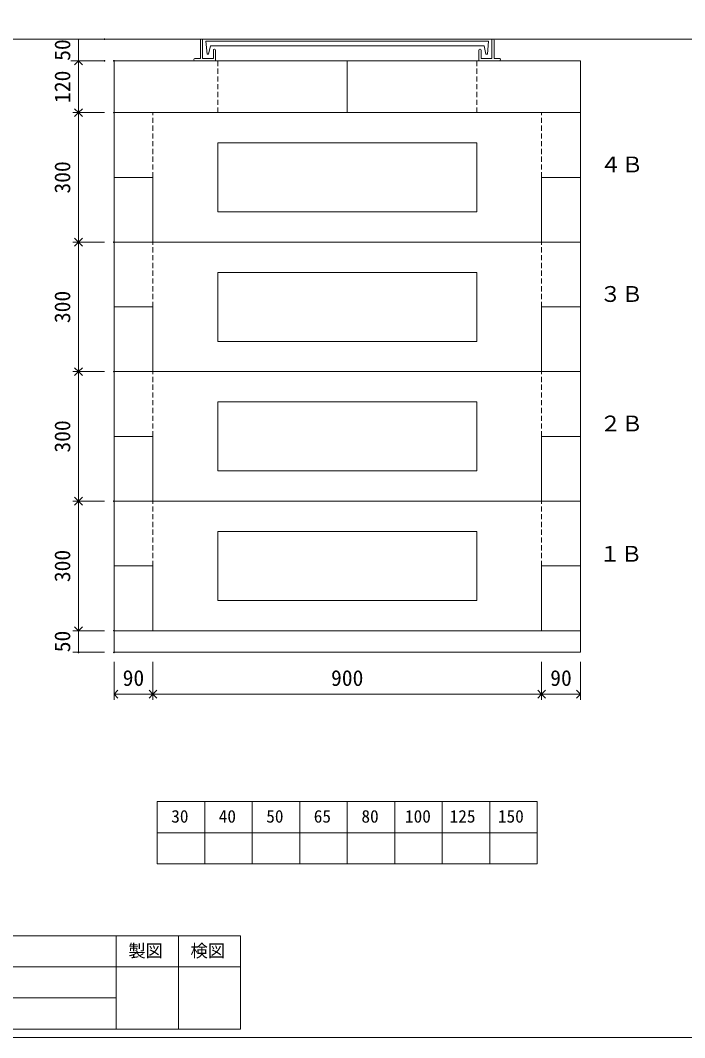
# Model space of a CAD drawing. Units: millimetres, scale not verified. Extents: x -4890 to 18490, y -2302 to 2302.
# Drawn here: x 308 to 1846, y -1973 to 384 of the extents above; entities that cross this region are included whole.
import ezdxf
from ezdxf.enums import TextEntityAlignment as Align

# ---------------------------------------------------------------- set-up
doc = ezdxf.new("R2010")
doc.units = ezdxf.units.MM
doc.header["$LTSCALE"] = 10
doc.header["$PDMODE"] = 32
doc.header["$PDSIZE"] = 2
doc.linetypes.add('DASHED1', pattern=[1.8, 1.2, -0.6])
doc.linetypes.add('USER2', pattern=[50.8, 31.75, -6.35, 6.35, -6.35])
for name, color, linetype, lineweight in [('0-1_Defpoints', 7, 'USER2', 5), ('0-2_waku', 7, 'Continuous', 18), ('0-3_gaikei', 7, 'Continuous', 18), ('0-4_kakure', 7, 'DASHED1', 5), ('0-5_sunpou', 7, 'Continuous', 5), ('0-8_uchigawa', 6, 'Continuous', 18), ('0-A_futa', 3, 'Continuous', 18), ('0-B_GL', 4, 'Continuous', 18), ('0-D_文字１', 7, 'Continuous', 18)]:
    doc.layers.add(name, color=color, linetype=linetype, lineweight=lineweight)
doc.styles.add('ＭＳ ゴシック', font='')
doc.styles.get('ＭＳ ゴシック').set_extended_font_data('MS Gothic')

# ---------------------------------------------------------------- blocks, each defined once
blk = doc.blocks.new('_Open90')
at = {"layer": '0-5_sunpou'}
blk.add_line((0, 0), (-1, 0), dxfattribs=at)
blk.add_lwpolyline([(-0.5, 0.5), (0, 0), (-0.5, -0.5)], dxfattribs=at)
blk = doc.blocks.new('D57')
at = {"layer": '0-1_Defpoints'}
for p in [(1972.32, 2492.03), (1889.96, 2372.03), (1972.32, 2372.03)]:
    blk.add_point(p, dxfattribs=at)
at = {"layer": '0-5_sunpou'}
for p, q in [((1950.32, 2492.03), (1876.96, 2492.03)), ((1889.96, 2474.03), (1889.96, 2390.03)), ((1950.32, 2372.03), (1876.96, 2372.03))]:
    blk.add_line(p, q, dxfattribs=at)
at = {"layer": '0-5_sunpou', "xscale": 18, "yscale": 18}
for p, rotation in [((1889.96, 2492.03), 90), ((1889.96, 2372.03), 270)]:
    blk.add_blockref('_Open90', p, dxfattribs=dict(at, rotation=rotation))
at = {"layer": '0-5_sunpou', "style": 'ＭＳ ゴシック'}
blk.add_text('120', height=36.66, rotation=90, dxfattribs=at).set_placement((1881.96, 2394.53), align=Align.BOTTOM_LEFT)
blk = doc.blocks.new('D58')
at = {"layer": '0-1_Defpoints'}
for p in [(1972.32, 2492.03), (1889.96, 2372.03), (1972.32, 2372.03)]:
    blk.add_point(p, dxfattribs=at)
at = {"layer": '0-5_sunpou'}
for p, q in [((1950.32, 2492.03), (1876.96, 2492.03)), ((1889.96, 2474.03), (1889.96, 2390.03)), ((1950.32, 2372.03), (1876.96, 2372.03))]:
    blk.add_line(p, q, dxfattribs=at)
at = {"layer": '0-5_sunpou', "xscale": 18, "yscale": 18}
for p, rotation in [((1889.96, 2492.03), 90), ((1889.96, 2372.03), 270)]:
    blk.add_blockref('_Open90', p, dxfattribs=dict(at, rotation=rotation))
at = {"layer": '0-5_sunpou', "style": 'ＭＳ ゴシック'}
blk.add_text('120', height=36.66, rotation=90, dxfattribs=at).set_placement((1881.96, 2394.53), align=Align.BOTTOM_LEFT)
blk = doc.blocks.new('D59')
at = {"layer": '0-1_Defpoints'}
for p in [(1972.32, 2072.03), (1889.96, 1772.03), (1972.32, 1772.03)]:
    blk.add_point(p, dxfattribs=at)
at = {"layer": '0-5_sunpou'}
for p, q in [((1950.32, 2072.03), (1876.96, 2072.03)), ((1889.96, 2054.03), (1889.96, 1790.03)), ((1950.32, 1772.03), (1876.96, 1772.03))]:
    blk.add_line(p, q, dxfattribs=at)
at = {"layer": '0-5_sunpou', "xscale": 18, "yscale": 18}
for p, rotation in [((1889.96, 2072.03), 90), ((1889.96, 1772.03), 270)]:
    blk.add_blockref('_Open90', p, dxfattribs=dict(at, rotation=rotation))
at = {"layer": '0-5_sunpou', "style": 'ＭＳ ゴシック'}
blk.add_text('300', height=36.66, rotation=90, dxfattribs=at).set_placement((1881.96, 1884.53), align=Align.BOTTOM_LEFT)
blk = doc.blocks.new('D60')
at = {"layer": '0-1_Defpoints'}
for p in [(1972.32, 1772.03), (1889.96, 1472.03), (1972.32, 1472.03)]:
    blk.add_point(p, dxfattribs=at)
at = {"layer": '0-5_sunpou'}
for p, q in [((1950.32, 1772.03), (1876.96, 1772.03)), ((1889.96, 1754.03), (1889.96, 1490.03)), ((1950.32, 1472.03), (1876.96, 1472.03))]:
    blk.add_line(p, q, dxfattribs=at)
at = {"layer": '0-5_sunpou', "xscale": 18, "yscale": 18}
for p, rotation in [((1889.96, 1772.03), 90), ((1889.96, 1472.03), 270)]:
    blk.add_blockref('_Open90', p, dxfattribs=dict(at, rotation=rotation))
at = {"layer": '0-5_sunpou', "style": 'ＭＳ ゴシック'}
blk.add_text('300', height=36.66, rotation=90, dxfattribs=at).set_placement((1881.96, 1584.53), align=Align.BOTTOM_LEFT)
blk = doc.blocks.new('D61')
at = {"layer": '0-1_Defpoints'}
for p in [(1972.32, 1472.03), (1889.96, 1172.03), (1972.32, 1172.03)]:
    blk.add_point(p, dxfattribs=at)
at = {"layer": '0-5_sunpou'}
for p, q in [((1950.32, 1472.03), (1876.96, 1472.03)), ((1889.96, 1454.03), (1889.96, 1190.03)), ((1950.32, 1172.03), (1876.96, 1172.03))]:
    blk.add_line(p, q, dxfattribs=at)
at = {"layer": '0-5_sunpou', "xscale": 18, "yscale": 18}
for p, rotation in [((1889.96, 1472.03), 90), ((1889.96, 1172.03), 270)]:
    blk.add_blockref('_Open90', p, dxfattribs=dict(at, rotation=rotation))
at = {"layer": '0-5_sunpou', "style": 'ＭＳ ゴシック'}
blk.add_text('300', height=36.66, rotation=90, dxfattribs=at).set_placement((1881.96, 1284.53), align=Align.BOTTOM_LEFT)
blk = doc.blocks.new('D49')
at = {"layer": '0-1_Defpoints'}
for p in [(1950.32, 2542.03), (1889.96, 2492.03), (1950.32, 2492.03)]:
    blk.add_point(p, dxfattribs=at)
at = {"layer": '0-5_sunpou'}
for p, q in [((1928.32, 2542.03), (1876.96, 2542.03)), ((1889.96, 2542.03), (1889.96, 2492.03)), ((1928.32, 2492.03), (1876.96, 2492.03))]:
    blk.add_line(p, q, dxfattribs=at)
at = {"layer": '0-5_sunpou', "style": 'ＭＳ ゴシック'}
blk.add_text('50', height=36.66, rotation=90, dxfattribs=at).set_placement((1881.96, 2492.03), align=Align.BOTTOM_LEFT)
blk = doc.blocks.new('D53')
at = {"layer": '0-1_Defpoints'}
for p in [(1972.32, 2372.03), (1889.96, 2072.03), (1972.32, 2072.03)]:
    blk.add_point(p, dxfattribs=at)
at = {"layer": '0-5_sunpou'}
for p, q in [((1950.32, 2372.03), (1876.96, 2372.03)), ((1889.96, 2354.03), (1889.96, 2090.03)), ((1950.32, 2072.03), (1876.96, 2072.03))]:
    blk.add_line(p, q, dxfattribs=at)
at = {"layer": '0-5_sunpou', "xscale": 18, "yscale": 18}
for p, rotation in [((1889.96, 2372.03), 90), ((1889.96, 2072.03), 270)]:
    blk.add_blockref('_Open90', p, dxfattribs=dict(at, rotation=rotation))
at = {"layer": '0-5_sunpou', "style": 'ＭＳ ゴシック'}
blk.add_text('300', height=36.66, rotation=90, dxfattribs=at).set_placement((1881.96, 2184.53), align=Align.BOTTOM_LEFT)
blk = doc.blocks.new('D71')
at = {"layer": '0-1_Defpoints'}
for p in [(1972.32, 1172.03), (1889.96, 1122.03), (1972.32, 1122.03)]:
    blk.add_point(p, dxfattribs=at)
at = {"layer": '0-5_sunpou'}
for p, q in [((1950.32, 1172.03), (1876.96, 1172.03)), ((1889.96, 1172.03), (1889.96, 1122.03)), ((1950.32, 1122.03), (1876.96, 1122.03))]:
    blk.add_line(p, q, dxfattribs=at)
at = {"layer": '0-5_sunpou', "style": 'ＭＳ ゴシック'}
blk.add_text('50', height=36.66, rotation=90, dxfattribs=at).set_placement((1881.96, 1122.03), align=Align.BOTTOM_LEFT)

msp = doc.modelspace()

# ---------------------------------------------------------------- linework, layer by layer
at = {"layer": '0-2_waku'}
for p, q in [((625, -1426.18), (625, -1570.18)), ((625, -1426.18), (625, -1570.18)), ((625, -1426.18), (625, -1570.18)), ((625, -1426.18), (625, -1570.18)), ((625, -1426.18), (1505, -1426.18)), ((735, -1426.18), (735, -1570.18)), ((845, -1426.18), (845, -1570.18)), ((845, -1426.18), (845, -1570.18)), ((955, -1426.18), (955, -1570.18)), ((1065, -1426.18), (1065, -1570.18)), ((1175, -1426.18), (1175, -1570.18)), ((1285, -1426.18), (1285, -1570.18)), ((1395, -1426.18), (1395, -1570.18)), ((1505, -1426.18), (1505, -1570.18)), ((625, -1498.18), (1505, -1498.18)), ((625, -1570.18), (1505, -1570.18)), ((-1210, -1736.85), (818, -1736.85)), ((530, -1736.85), (530, -1952.85)), ((530, -1736.85), (530, -1952.85)), ((674, -1736.85), (674, -1952.85)), ((818, -1736.85), (818, -1952.85)), ((-1210, -1808.85), (818, -1808.85)), ((-1210, -1880.85), (530, -1880.85)), ((-1210, -1952.85), (818, -1952.85)), ((-1230, -1972.85), (4890, -1972.85))]:
    msp.add_line(p, q, dxfattribs=at)
msp.add_lwpolyline([(-1230, 2302.15), (-1230, -1972.85), (4890, -1972.85)], dxfattribs=at)
at = {"layer": '0-3_gaikei'}
for p, q in [((525, 289.82), (1605, 289.82)), ((525, 169.82), (525, 289.82)), ((1065, 289.82), (1065, 169.82)), ((1605, 169.82), (1605, 289.82)), ((615, 169.82), (525, 169.82)), ((1605, 169.82), (525, 169.82)), ((1605, 169.82), (525, 169.82)), ((1605, 169.82), (525, 169.82)), ((525, 169.82), (525, 19.82)), ((525, 169.82), (525, 19.82)), ((525, 169.82), (525, 19.82)), ((615, 169.82), (1515, 169.82)), ((1515, 169.82), (1605, 169.82)), ((1605, 169.82), (1605, 19.82)), ((1605, 169.82), (1605, 19.82)), ((1605, 169.82), (1605, 19.82)), ((615, 19.82), (525, 19.82)), ((615, 19.82), (525, 19.82)), ((615, 19.82), (525, 19.82)), ((525, 19.82), (525, -130.18)), ((615, 19.82), (615, -130.18)), ((615, 19.82), (615, -130.18)), ((615, 19.82), (615, -130.18)), ((1605, 19.82), (1515, 19.82)), ((1605, 19.82), (1515, 19.82)), ((1515, 19.82), (1515, -130.18)), ((1515, 19.82), (1515, -130.18)), ((1605, 19.82), (1605, -130.18)), ((525, -130.18), (525, -280.18)), ((525, -130.18), (525, -280.18)), ((525, -130.18), (525, -280.18)), ((1605, -130.18), (525, -130.18)), ((1605, -130.18), (525, -130.18)), ((1605, -130.18), (525, -130.18)), ((1605, -130.18), (525, -130.18)), ((1605, -130.18), (525, -130.18)), ((1605, -130.18), (525, -130.18)), ((1515, -130.18), (615, -130.18)), ((1515, -130.18), (615, -130.18)), ((1515, -130.18), (615, -130.18)), ((1455, -130.18), (675, -130.18)), ((1605, -130.18), (1605, -280.18)), ((1605, -130.18), (1605, -280.18)), ((1605, -130.18), (1605, -280.18)), ((615, -280.18), (525, -280.18)), ((615, -280.18), (525, -280.18)), ((615, -280.18), (525, -280.18)), ((525, -280.18), (525, -430.18)), ((615, -280.18), (615, -430.18)), ((615, -280.18), (615, -430.18)), ((615, -280.18), (615, -430.18)), ((1605, -280.18), (1515, -280.18)), ((1605, -280.18), (1515, -280.18)), ((1515, -280.18), (1515, -430.18)), ((1515, -280.18), (1515, -430.18)), ((1605, -280.18), (1605, -430.18)), ((1605, -430.18), (525, -430.18)), ((1605, -430.18), (525, -430.18)), ((525, -430.18), (525, -580.18)), ((525, -430.18), (525, -580.18)), ((1605, -430.18), (525, -430.18)), ((1605, -430.18), (525, -430.18)), ((1605, -430.18), (525, -430.18)), ((1515, -430.18), (615, -430.18)), ((1515, -430.18), (615, -430.18)), ((1515, -430.18), (615, -430.18)), ((1455, -430.18), (675, -430.18)), ((1605, -430.18), (1605, -580.18)), ((1605, -430.18), (1605, -580.18)), ((615, -580.18), (525, -580.18)), ((615, -580.18), (525, -580.18)), ((615, -580.18), (525, -580.18)), ((525, -580.18), (525, -730.18)), ((615, -580.18), (615, -730.18)), ((615, -580.18), (615, -730.18)), ((615, -580.18), (615, -730.18)), ((1605, -580.18), (1515, -580.18)), ((1605, -580.18), (1515, -580.18)), ((1515, -580.18), (1515, -730.18)), ((1515, -580.18), (1515, -730.18)), ((1515, -580.18), (1515, -730.18)), ((1605, -580.18), (1605, -730.18)), ((525, -730.18), (525, -880.18)), ((525, -730.18), (525, -880.18)), ((525, -730.18), (525, -880.18)), ((1605, -730.18), (525, -730.18)), ((1605, -730.18), (525, -730.18)), ((1605, -730.18), (525, -730.18)), ((1515, -730.18), (615, -730.18)), ((1515, -730.18), (615, -730.18)), ((1515, -730.18), (615, -730.18)), ((1455, -730.18), (675, -730.18)), ((1605, -730.18), (1605, -880.18)), ((1605, -730.18), (1605, -880.18)), ((1605, -730.18), (1605, -880.18)), ((615, -880.18), (525, -880.18)), ((615, -880.18), (525, -880.18)), ((615, -880.18), (525, -880.18)), ((525, -880.18), (525, -1030.18)), ((615, -880.18), (615, -1030.18)), ((615, -880.18), (615, -1030.18)), ((615, -880.18), (615, -1030.18)), ((1515, -880.18), (1515, -1030.18)), ((1515, -880.18), (1515, -1030.18)), ((1515, -880.18), (1515, -1030.18)), ((1605, -880.18), (1515, -880.18)), ((1605, -880.18), (1515, -880.18)), ((1605, -880.18), (1515, -880.18)), ((1605, -880.18), (1605, -1030.18)), ((1605, -1030.18), (525, -1030.18)), ((1605, -1030.18), (525, -1030.18)), ((1605, -1030.18), (525, -1030.18)), ((1605, -1030.18), (525, -1030.18)), ((1605, -1030.18), (525, -1030.18)), ((1605, -1030.18), (525, -1030.18)), ((1605, -1030.18), (525, -1030.18)), ((1605, -1030.18), (525, -1030.18)), ((1605, -1030.18), (525, -1030.18)), ((1605, -1030.18), (525, -1030.18)), ((525, -1080.18), (525, -1030.18)), ((1515, -1030.18), (615, -1030.18)), ((1515, -1030.18), (615, -1030.18)), ((1515, -1030.18), (615, -1030.18)), ((1455, -1030.18), (675, -1030.18)), ((1455, -1030.18), (675, -1030.18)), ((1605, -1080.18), (1605, -1030.18)), ((1605, -1080.18), (525, -1080.18)), ((1605, -1080.18), (525, -1080.18))]:
    msp.add_line(p, q, dxfattribs=at)
for points in [[(1605, 19.82), (1515, 19.82), (1515, -130.18)], [(1605, -280.18), (1515, -280.18), (1515, -430.18)], [(1605, -430.18), (525, -430.18), (525, -580.18)], [(1605, -430.18), (1605, -580.18), (1515, -580.18)]]:
    msp.add_lwpolyline(points, dxfattribs=at)
at = {"layer": '0-4_kakure'}
for p, q in [((765, 169.82), (765, 289.82)), ((1365, 169.82), (1365, 289.82)), ((615, 19.82), (615, 169.82)), ((1515, 19.82), (1515, 169.82)), ((615, -280.18), (615, -130.18)), ((1515, -280.18), (1515, -130.18)), ((615, -580.18), (615, -430.18)), ((1515, -580.18), (1515, -430.18)), ((615, -880.18), (615, -730.18)), ((1515, -880.18), (1515, -730.18))]:
    msp.add_line(p, q, dxfattribs=at)
at = {"layer": '0-5_sunpou'}
for p, q in [((503, 339.82), (425.14, 339.82)), ((503, 289.82), (425.14, 289.82)), ((525, -1102.18), (525, -1190.1)), ((615, -1102.18), (615, -1190.1)), ((615, -1102.18), (615, -1190.1)), ((1515, -1102.18), (1515, -1190.1)), ((1515, -1102.18), (1515, -1190.1)), ((1605, -1102.18), (1605, -1190.1)), ((543, -1177.1), (597, -1177.1)), ((633, -1177.1), (1497, -1177.1)), ((1533, -1177.1), (1587, -1177.1))]:
    msp.add_line(p, q, dxfattribs=at)
at = {"layer": '0-8_uchigawa'}
for p, q in [((765, 99.82), (765, -60.18)), ((1365, 99.82), (765, 99.82)), ((1365, 99.82), (1365, -60.18)), ((1365, 99.82), (1365, -60.18)), ((1365, 99.82), (1365, -60.18)), ((1365, -60.18), (765, -60.18)), ((765, -200.18), (765, -360.18)), ((1365, -200.18), (765, -200.18)), ((1365, -200.18), (1365, -360.18)), ((1365, -200.18), (1365, -360.18)), ((1365, -200.18), (1365, -360.18)), ((1365, -360.18), (765, -360.18)), ((1365, -500.18), (765, -500.18)), ((765, -500.18), (765, -660.18)), ((1365, -500.18), (1365, -660.18)), ((1365, -660.18), (765, -660.18)), ((1365, -800.18), (765, -800.18)), ((765, -800.18), (765, -960.18)), ((1365, -800.18), (1365, -960.18)), ((1365, -960.18), (765, -960.18))]:
    msp.add_line(p, q, dxfattribs=at)
at = {"layer": '0-A_futa'}
for p, q in [((725, 337.82), (725, 294.82)), ((727, 339.82), (730, 339.82)), ((730, 339.82), (730, 294.82)), ((737.81, 335.32), (1392.14, 335.32)), ((737.81, 335.32), (740.3, 305.32)), ((1392.14, 335.32), (1389.89, 305.32)), ((1400, 339.82), (1400, 294.82)), ((1400, 339.82), (1403, 339.82)), ((1405, 337.82), (1405, 294.82)), ((748.33, 324.32), (744.01, 305.32)), ((748.33, 324.32), (1381.67, 324.32)), ((755, 314.82), (755, 294.82)), ((757, 316.82), (758, 316.82)), ((760, 314.82), (760, 289.82)), ((1370, 314.82), (1370, 289.82)), ((1373, 316.82), (1372, 316.82)), ((1375, 314.82), (1375, 294.82)), ((1381.67, 324.32), (1385.99, 305.32)), ((710, 292.82), (710, 291.82)), ((712, 294.82), (725, 294.82)), ((760, 289.82), (712, 289.82)), ((730, 294.82), (755, 294.82)), ((740.3, 305.32), (744.01, 305.32)), ((1370, 289.82), (1418, 289.82)), ((1400, 294.82), (1375, 294.82)), ((1389.89, 305.32), (1385.99, 305.32)), ((1418, 294.82), (1405, 294.82)), ((1420, 292.82), (1420, 291.82))]:
    msp.add_line(p, q, dxfattribs=at)
for centre, start, end in [((727, 337.82), 90, 180), ((1403, 337.82), 0, 90), ((757, 314.82), 90, 180), ((758, 314.82), 0, 90), ((1372, 314.82), 90, 180), ((1373, 314.82), 0, 90), ((712, 292.82), 90, 180), ((712, 291.82), 180, 270), ((1418, 292.82), 0, 90), ((1418, 291.82), 270, 0)]:
    msp.add_arc(centre, 2, start, end, dxfattribs=at)
at = {"layer": '0-B_GL'}
msp.add_line((-1230, 339.82), (4890, 339.82), dxfattribs=at)
msp.add_line((-1230, 339.82), (4890, 339.82), dxfattribs=at)
msp.add_line((-1230, 339.82), (4890, 339.82), dxfattribs=at)

# ---------------------------------------------------------------- block references
at = {"layer": '0-5_sunpou'}
for name in ['D49', 'D57', 'D58', 'D53', 'D59', 'D60', 'D61', 'D71']:
    msp.add_blockref(name, (-1447.32, -2202.21), dxfattribs=at)
at = {"layer": '0-5_sunpou', "xscale": 18, "yscale": 18, "rotation": 180}
for p in [(525, -1177.1), (615, -1177.1), (1515, -1177.1)]:
    msp.add_blockref('_Open90', p, dxfattribs=at)
at = {"layer": '0-5_sunpou', "xscale": 18, "yscale": 18}
for p in [(615, -1177.1), (1515, -1177.1), (1605, -1177.1)]:
    msp.add_blockref('_Open90', p, dxfattribs=at)

# ---------------------------------------------------------------- texts
at = {"layer": '0-5_sunpou', "style": 'ＭＳ ゴシック'}
for s, p in [('90', (545, -1169.1)), ('900', (1027.5, -1169.1)), ('90', (1535, -1169.1))]:
    msp.add_text(s, height=36.66, dxfattribs=at).set_placement(p, align=Align.BOTTOM_LEFT)
at = {"layer": '0-D_文字１', "style": 'ＭＳ ゴシック'}
for s, height, p in [('４Ｂ', 36.66, (1650.14, 20.4)), ('３Ｂ', 36.66, (1649.63, -279.63)), ('２Ｂ', 36.66, (1649.63, -579.63)), ('１Ｂ', 36.66, (1648.31, -881.49)), ('30', 29.33, (657.46, -1483.62)), ('40', 29.33, (767.46, -1483.62)), ('50', 29.33, (877.46, -1483.62)), ('65', 29.33, (987.46, -1483.62)), ('80', 29.33, (1097.86, -1483.62)), ('100', 29.33, (1198.74, -1483.62)), ('125', 29.33, (1302.13, -1483.62)), ('150', 29.33, (1413.89, -1483.62)), ('製図', 29.33, (558.06, -1795.1)), ('検図', 29.33, (702.06, -1795.1))]:
    msp.add_text(s, height=height, dxfattribs=at).set_placement(p, align=Align.BOTTOM_LEFT)

doc.saveas('drawing.dxf')
